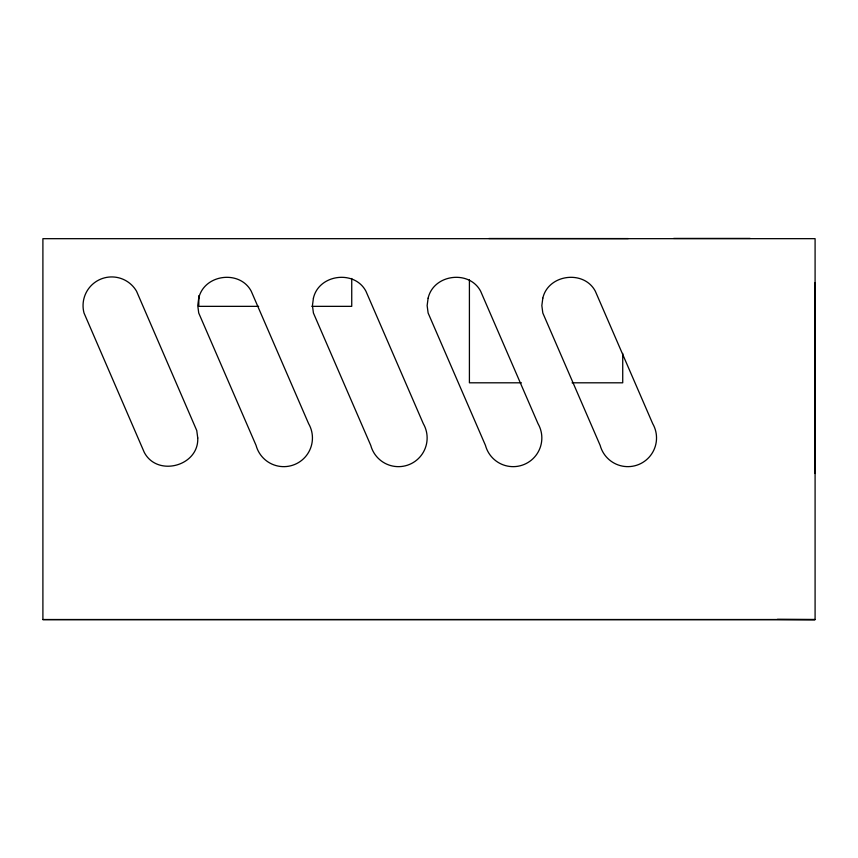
<?xml version="1.0" encoding="UTF-8"?>
<svg xmlns="http://www.w3.org/2000/svg" width="858" height="858" viewBox="0 0 858 858"><rect width="100%" height="100%" fill="white"/><g stroke="black" fill="none" stroke-linecap="round" stroke-linejoin="round"><path stroke-width="1.29" d="M815.089 473.498L815.1 282.636M42.9 619.583L815.089 619.583L815.089 238.663L42.9 238.685L42.9 619.583L815.089 619.583L777.359 619.358M488.846 238.513L628.26 238.578M673.669 238.417L750.139 238.417M258.655 306.349L198.809 306.349L198.809 295.731M311.84 306.349L351.737 306.349L351.737 278.485M521.407 382.807L469.412 382.807L469.412 279.805M572.072 382.807L622.726 382.807L622.726 353.421M198.724 298.166L197.748 305.587L198.724 313.009L256.07 445.399A28.679 28.679 0 0 0 294.744 464.468A28.679 28.679 0 0 0 308.601 423.637L251.255 291.248C239.832 269.541 204.129 274.238 198.724 298.166M197.748 437.977C199.013 466.151 157.228 477.348 144.241 452.316L84.02 313.009A28.679 28.679 0 0 1 136.551 291.248L196.761 430.555L197.748 437.977M313.417 298.166L312.441 305.587L313.417 313.009L370.763 445.399A28.679 28.679 0 0 0 409.438 464.468A28.679 28.679 0 0 0 423.294 423.637L365.948 291.248C354.536 269.541 318.822 274.238 313.417 298.166M428.121 298.166L427.134 305.587L428.121 313.009L485.467 445.399A28.679 28.679 0 0 0 524.141 464.468A28.679 28.679 0 0 0 537.998 423.637L480.652 291.248C469.229 269.541 433.526 274.238 428.121 298.166M542.814 298.155L541.838 305.577L542.814 312.998L600.16 445.388A28.679 28.679 0 0 0 638.835 464.457A28.679 28.679 0 0 0 652.691 423.637L595.345 291.248C583.933 269.541 548.219 274.238 542.814 298.155"/></g></svg>
